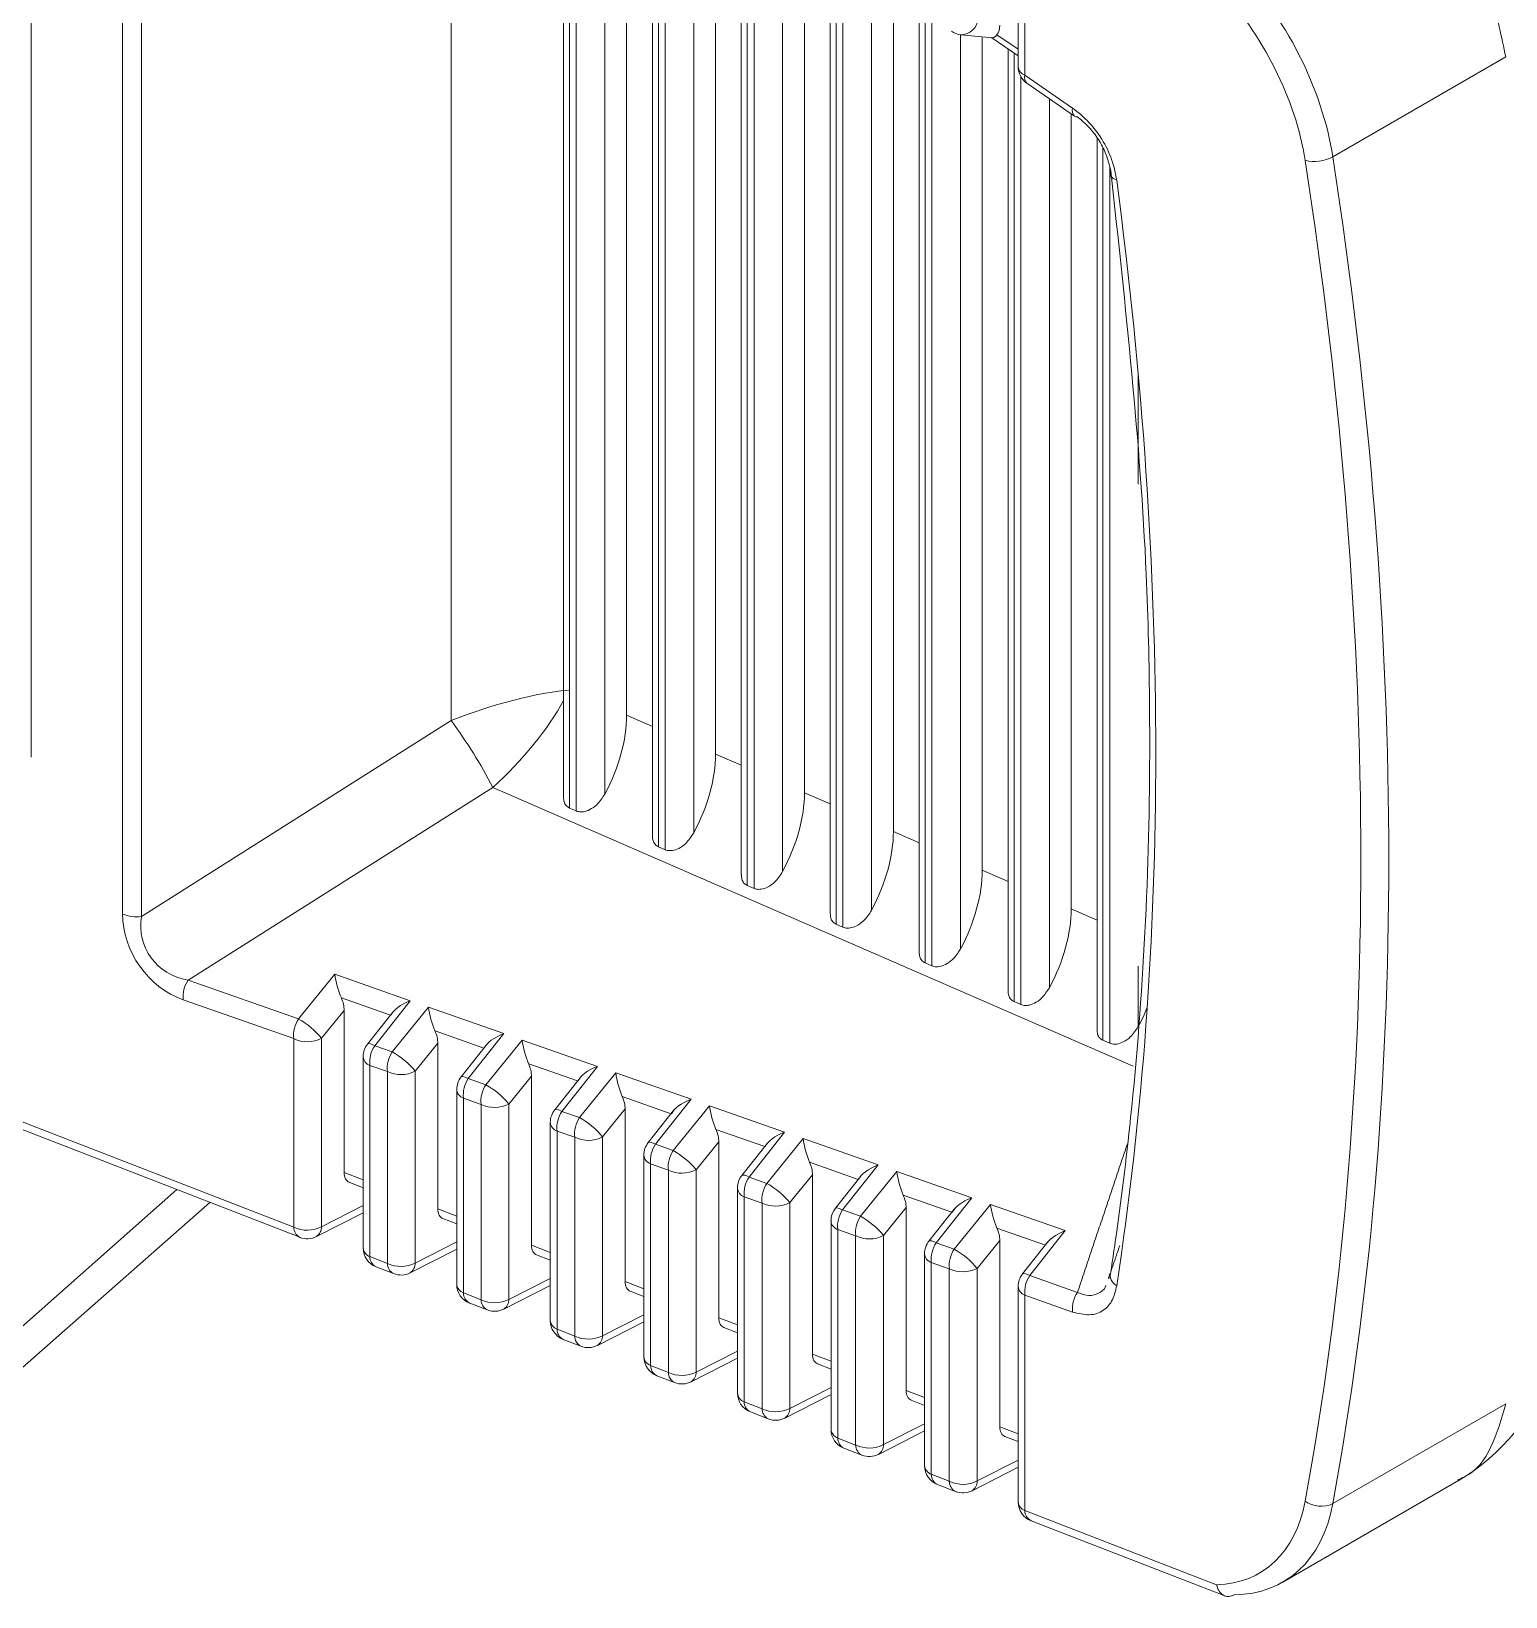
# Model space of a CAD drawing. Extents: x 2 to 136, y 1 to 99.
# Drawn here: x 103.009 to 103.736, y 80.433 to 81.204 of the extents above; entities that cross this region are included whole.
import ezdxf

# ---------------------------------------------------------------- set-up
doc = ezdxf.new("R2010")
doc.units = 0
doc.header["$MEASUREMENT"] = 0
doc.linetypes.add('SLD-Solid', pattern=[0])
doc.layers.add('OBJECT', color=7, linetype='CONTINUOUS')

msp = doc.modelspace()

# ---------------------------------------------------------------- linework, layer by layer
at = {"layer": 'OBJECT', "linetype": 'SLD-Solid', "lineweight": 15}
for p, q in [((103.05425, 80.76929), (103.05425, 81.45677)), ((103.06352, 81.45548), (103.06352, 80.76801)), ((103.00921, 81.42629), (103.00921, 80.84655)), ((103.21623, 80.86458), (103.21623, 81.3846)), ((103.2716, 81.33601), (103.2716, 80.82668)), ((103.27453, 81.33399), (103.27453, 80.82145)), ((103.27788, 80.81999), (103.27788, 81.33169)), ((103.29196, 81.32888), (103.29196, 80.82832)), ((103.30272, 80.86717), (103.30272, 81.32511)), ((103.31544, 81.30586), (103.31544, 80.80759)), ((103.31837, 81.30384), (103.31837, 80.80236)), ((103.32172, 80.8009), (103.32172, 81.30154)), ((103.3358, 81.29736), (103.3358, 80.80923)), ((103.34656, 80.84808), (103.34656, 81.29496)), ((103.49576, 81.29329), (103.49576, 81.1871)), ((103.49907, 81.289), (103.49907, 81.18281)), ((103.35928, 81.27639), (103.35928, 80.7885)), ((103.36221, 81.27369), (103.36221, 80.78327)), ((103.36556, 80.78181), (103.36556, 81.27139)), ((103.37964, 81.26584), (103.37964, 80.79014)), ((103.3904, 80.82898), (103.3904, 81.26476)), ((103.40312, 81.25606), (103.40312, 80.7694)), ((103.40605, 81.24388), (103.40605, 80.76417)), ((103.4094, 80.76271), (103.4094, 81.24124)), ((103.42348, 81.23431), (103.42348, 80.77104)), ((103.43424, 80.80989), (103.43424, 81.23324)), ((103.44696, 81.22591), (103.44696, 80.75031)), ((103.44989, 81.21654), (103.44989, 80.74508)), ((103.45324, 80.74362), (103.45324, 81.21114)), ((103.46732, 81.20279), (103.46732, 80.75195)), ((103.46753, 81.20277), (103.48304, 81.20122)), ((103.47808, 80.7908), (103.47808, 81.20171)), ((103.48283, 81.20124), (103.49576, 81.19235)), ((103.48531, 81.20278), (103.49576, 81.19559)), ((103.4908, 81.19576), (103.4908, 80.73122)), ((103.49373, 81.19374), (103.49373, 80.72599)), ((103.73613, 81.19181), (103.65089, 81.1426)), ((103.49708, 80.72453), (103.49708, 81.18213)), ((103.49907, 81.18281), (103.5226, 81.16663)), ((103.50009, 81.17886), (103.52362, 81.16268)), ((103.51116, 81.17125), (103.51116, 80.73286)), ((103.52192, 80.77171), (103.52192, 81.16385)), ((103.53464, 81.15197), (103.53464, 80.71212)), ((103.53757, 81.14681), (103.53757, 80.7069)), ((103.54092, 80.70544), (103.54092, 81.13748)), ((103.555, 81.03534), (103.555, 80.98119)), ((103.21623, 80.86458), (103.06352, 80.76801)), ((103.31544, 80.86163), (103.30272, 80.86717)), ((103.35928, 80.84254), (103.34656, 80.84808)), ((103.08649, 80.73655), (103.23684, 80.83163)), ((103.23684, 80.83163), (103.5525, 80.69416)), ((103.40312, 80.82344), (103.3904, 80.82898)), ((103.27453, 80.82145), (103.27788, 80.81999)), ((103.44696, 80.80435), (103.43424, 80.80989)), ((103.31837, 80.80236), (103.32172, 80.8009)), ((103.4908, 80.78526), (103.47808, 80.7908)), ((103.36221, 80.78327), (103.36556, 80.78181)), ((103.53464, 80.76617), (103.52192, 80.77171)), ((103.40605, 80.76417), (103.4094, 80.76271)), ((103.44989, 80.74508), (103.45324, 80.74362)), ((103.141, 80.71742), (103.15886, 80.73947)), ((103.15886, 80.73947), (103.19608, 80.72641)), ((103.555, 80.74351), (103.555, 80.71377)), ((103.13859, 80.61478), (102.83427, 80.73279)), ((103.141, 80.71742), (103.08649, 80.73655)), ((102.83742, 80.72772), (103.14167, 80.60975)), ((103.08409, 80.72685), (103.13859, 80.70772)), ((103.16345, 80.72166), (103.15229, 80.70789)), ((103.18627, 80.7193), (103.16207, 80.7278)), ((103.16345, 80.72166), (103.16345, 80.64171)), ((103.19608, 80.72641), (103.17854, 80.70424)), ((103.18718, 80.70121), (103.20504, 80.72326)), ((103.20504, 80.72326), (103.24221, 80.71021)), ((103.49373, 80.72599), (103.49708, 80.72453)), ((103.18748, 80.72084), (103.17498, 80.70504)), ((103.13859, 80.61478), (103.13859, 80.70772)), ((103.15229, 80.70789), (103.15229, 80.61495)), ((103.2324, 80.70311), (103.20825, 80.71159)), ((103.24221, 80.71021), (103.22467, 80.68805)), ((103.23335, 80.685), (103.25122, 80.70705)), ((103.25122, 80.70705), (103.28835, 80.69402)), ((103.53757, 80.7069), (103.54092, 80.70544)), ((103.17282, 80.69883), (103.17282, 80.60451)), ((103.17854, 80.70424), (103.18718, 80.70121)), ((103.20963, 80.70546), (103.19847, 80.69168)), ((103.20963, 80.70546), (103.20963, 80.62381)), ((103.23362, 80.70464), (103.22111, 80.68884)), ((103.18477, 80.69151), (103.17613, 80.69454)), ((103.17613, 80.69454), (103.17613, 80.60022)), ((103.18477, 80.59687), (103.18477, 80.69151)), ((103.19847, 80.69168), (103.19847, 80.59705)), ((103.27854, 80.68692), (103.25443, 80.69538)), ((103.28835, 80.69402), (103.27081, 80.67185)), ((103.27953, 80.66879), (103.2974, 80.69084)), ((103.2974, 80.69084), (103.33448, 80.67782)), ((103.22467, 80.68805), (103.23335, 80.685)), ((103.2558, 80.68925), (103.24464, 80.67547)), ((103.2558, 80.68925), (103.2558, 80.6059)), ((103.27975, 80.68845), (103.26725, 80.67265)), ((103.21896, 80.68264), (103.21896, 80.58662)), ((103.23095, 80.6753), (103.22227, 80.67835)), ((103.22227, 80.67835), (103.22227, 80.58233)), ((103.23095, 80.57897), (103.23095, 80.6753)), ((103.24464, 80.67547), (103.24464, 80.57914)), ((103.32467, 80.67072), (103.3006, 80.67917)), ((103.33448, 80.67782), (103.31694, 80.65566)), ((103.27081, 80.67185), (103.27953, 80.66879)), ((103.30198, 80.67304), (103.29082, 80.65926)), ((103.30198, 80.67304), (103.30198, 80.58799)), ((103.32589, 80.67226), (103.31338, 80.65645)), ((103.32571, 80.65258), (103.34357, 80.67463)), ((103.34357, 80.67463), (103.38062, 80.66163)), ((103.26509, 80.66644), (103.26509, 80.56874)), ((103.27712, 80.65909), (103.2684, 80.66215)), ((103.2684, 80.66215), (103.2684, 80.56444)), ((103.37081, 80.65453), (103.34678, 80.66296)), ((103.38062, 80.66163), (103.36308, 80.63946)), ((103.27712, 80.56106), (103.27712, 80.65909)), ((103.29082, 80.65926), (103.29082, 80.56124)), ((103.31694, 80.65566), (103.32571, 80.65258)), ((103.34816, 80.65683), (103.337, 80.64306)), ((103.34816, 80.65683), (103.34816, 80.57009)), ((103.37202, 80.65606), (103.35952, 80.64026)), ((103.37188, 80.63637), (103.38975, 80.65843)), ((103.38975, 80.65843), (103.42675, 80.64544)), ((103.31122, 80.65025), (103.31122, 80.55085)), ((103.3233, 80.64288), (103.31454, 80.64596)), ((103.31454, 80.64596), (103.31454, 80.54655)), ((103.41694, 80.63834), (103.39296, 80.64675)), ((103.42675, 80.64544), (103.40921, 80.62327)), ((103.16345, 80.64171), (103.17282, 80.63808)), ((103.16601, 80.63688), (103.17282, 80.63424)), ((103.3233, 80.54316), (103.3233, 80.64288)), ((103.337, 80.64306), (103.337, 80.54333)), ((103.36308, 80.63946), (103.37188, 80.63637)), ((103.39433, 80.64062), (103.38317, 80.62685)), ((103.39433, 80.64062), (103.39433, 80.55218)), ((103.41815, 80.63987), (103.40565, 80.62407)), ((103.41806, 80.62016), (103.43593, 80.64222)), ((103.43593, 80.64222), (103.47288, 80.62924)), ((102.95968, 80.52603), (103.08089, 80.63332)), ((103.35736, 80.63406), (103.35736, 80.53296)), ((103.36948, 80.62667), (103.36067, 80.62976)), ((103.36067, 80.62976), (103.36067, 80.52867)), ((103.46308, 80.62214), (103.43913, 80.63055)), ((103.47288, 80.62924), (103.45535, 80.60708)), ((102.9939, 80.53585), (103.09723, 80.62698)), ((103.14981, 80.61016), (103.17282, 80.62185)), ((103.15229, 80.61495), (103.17282, 80.62538)), ((103.20963, 80.62381), (103.21896, 80.62019)), ((103.36948, 80.52525), (103.36948, 80.62667)), ((103.38317, 80.62685), (103.38317, 80.52542)), ((103.40921, 80.62327), (103.41806, 80.62016)), ((103.44051, 80.62441), (103.42935, 80.61064)), ((103.44051, 80.62441), (103.44051, 80.53428)), ((103.46429, 80.62368), (103.45178, 80.60787)), ((103.46424, 80.60395), (103.4821, 80.62601)), ((103.4821, 80.62601), (103.51902, 80.61305)), ((103.21218, 80.61897), (103.21896, 80.61635)), ((103.40349, 80.61786), (103.40349, 80.51507)), ((103.41565, 80.61046), (103.4068, 80.61357)), ((103.4068, 80.61357), (103.4068, 80.51078)), ((103.50921, 80.60595), (103.48531, 80.61434)), ((103.19847, 80.59705), (103.21896, 80.60746)), ((103.2558, 80.6059), (103.26509, 80.6023)), ((103.41565, 80.50734), (103.41565, 80.61046)), ((103.42935, 80.61064), (103.42935, 80.50752)), ((103.45535, 80.60708), (103.46424, 80.60395)), ((103.48669, 80.6082), (103.47553, 80.59443)), ((103.48669, 80.6082), (103.48669, 80.51637)), ((103.51042, 80.60748), (103.49792, 80.59168)), ((103.51902, 80.61305), (103.50148, 80.59088)), ((103.17613, 80.60022), (103.18477, 80.59687)), ((103.19599, 80.59225), (103.21896, 80.60392)), ((103.25836, 80.60107), (103.26509, 80.59846)), ((103.44963, 80.60167), (103.44963, 80.49718)), ((103.17921, 80.59519), (103.18784, 80.59184)), ((103.46183, 80.59425), (103.45294, 80.59738)), ((103.45294, 80.59738), (103.45294, 80.49289)), ((103.46183, 80.48944), (103.46183, 80.59425)), ((103.47553, 80.59443), (103.47553, 80.48961)), ((103.52501, 80.58262), (103.50148, 80.59088)), ((103.54102, 80.59191), (103.54047, 80.58936)), ((103.24216, 80.57434), (103.26509, 80.58599)), ((103.24464, 80.57914), (103.26509, 80.58953)), ((103.30198, 80.58799), (103.31122, 80.58441)), ((103.30454, 80.58316), (103.31122, 80.58057)), ((103.49576, 80.58547), (103.49576, 80.47929)), ((103.22227, 80.58233), (103.23095, 80.57897)), ((103.22534, 80.5773), (103.23402, 80.57394)), ((103.49907, 80.58118), (103.49907, 80.475)), ((103.49907, 80.58118), (103.5226, 80.57292)), ((103.28834, 80.55644), (103.31122, 80.56806)), ((103.29082, 80.56124), (103.31122, 80.5716)), ((103.34816, 80.57009), (103.35736, 80.56652)), ((103.2684, 80.56444), (103.27712, 80.56106)), ((103.35071, 80.56526), (103.35736, 80.56268)), ((103.27147, 80.55941), (103.2802, 80.55603)), ((103.337, 80.54333), (103.35736, 80.55367)), ((103.39433, 80.55218), (103.40349, 80.54863)), ((103.31454, 80.54655), (103.3233, 80.54316)), ((103.33452, 80.53853), (103.35736, 80.55014)), ((103.39689, 80.54735), (103.40349, 80.54479)), ((103.31761, 80.54152), (103.32637, 80.53812)), ((103.36067, 80.52867), (103.36948, 80.52525)), ((103.3807, 80.52063), (103.40349, 80.53221)), ((103.38317, 80.52542), (103.40349, 80.53575)), ((103.44051, 80.53428), (103.44963, 80.53074)), ((103.44307, 80.52945), (103.44963, 80.5269)), ((103.36374, 80.52363), (103.37255, 80.52022)), ((103.73613, 80.52764), (103.65089, 80.47842)), ((103.42687, 80.50272), (103.44963, 80.51428)), ((103.42935, 80.50752), (103.44963, 80.51782)), ((103.48669, 80.51637), (103.49576, 80.51285)), ((103.4068, 80.51078), (103.41565, 80.50734)), ((103.40988, 80.50574), (103.41873, 80.50231)), ((103.48925, 80.51154), (103.49576, 80.50901)), ((103.47553, 80.48961), (103.49576, 80.49989)), ((103.45294, 80.49289), (103.46183, 80.48944)), ((103.47305, 80.48482), (103.49576, 80.49636)), ((103.45601, 80.48786), (103.4649, 80.48441)), ((103.62629, 80.43973), (103.71295, 80.48976)), ((103.59361, 80.43834), (103.49907, 80.475)), ((103.50215, 80.46997), (103.59765, 80.43293))]:
    msp.add_line(p, q, dxfattribs=at)
at = {"layer": 'OBJECT', "linetype": 'SLD-Solid', "lineweight": 15, "flags": 128}
for points in [[(103.54434, 81.13109), (103.5434, 81.13149), (103.5426, 81.13195), (103.54196, 81.13248), (103.54149, 81.13306), (103.5412, 81.13369), (103.5411, 81.13435), (103.54118, 81.13503), (103.54145, 81.13571)], [(103.17854, 80.70424), (103.17739, 80.70478), (103.17643, 80.70512), (103.17568, 80.70526), (103.17516, 80.70518), (103.17498, 80.70504)], [(103.22467, 80.68805), (103.22353, 80.68859), (103.22256, 80.68893), (103.22181, 80.68906), (103.22129, 80.68898), (103.22111, 80.68884)], [(103.27081, 80.67185), (103.26966, 80.67239), (103.2687, 80.67274), (103.26794, 80.67287), (103.26743, 80.67279), (103.26725, 80.67265)], [(103.31694, 80.65566), (103.3158, 80.6562), (103.31483, 80.65654), (103.31408, 80.65667), (103.31356, 80.65659), (103.31338, 80.65645)], [(103.36308, 80.63946), (103.36193, 80.64), (103.36097, 80.64035), (103.36021, 80.64048), (103.3597, 80.6404), (103.35952, 80.64026)], [(103.40921, 80.62327), (103.40806, 80.62381), (103.4071, 80.62415), (103.40635, 80.62429), (103.40583, 80.62421), (103.40565, 80.62407)], [(103.45535, 80.60708), (103.4542, 80.60762), (103.45323, 80.60796), (103.45248, 80.60809), (103.45197, 80.60801), (103.45178, 80.60787)], [(103.49792, 80.59168), (103.4981, 80.59182), (103.49862, 80.5919), (103.49937, 80.59177), (103.50033, 80.59142), (103.50148, 80.59088)]]:
    msp.add_lwpolyline(points, dxfattribs=at)
at = {"layer": 'OBJECT', "linetype": 'SLD-Solid', "lineweight": 15}
for centre, radius, start, end in [((103.46766, 81.21098), 0.00822, 269.04335, 343.13371), ((103.46852, 81.21272), 0.01, 235.48191, 264.29928), ((103.50576, 81.1871), 0.01, 180, 235.48191), ((103.50076, 81.18754), 0.00502, 184.95803, 250.35199), ((103.50281, 81.18167), 0.00391, 163.0673, 225.95552), ((103.52634, 81.16549), 0.00391, 163.06572, 225.9571), ((103.52491, 81.16462), 0.00233, 236.28871, 272.28637), ((103.64186, 81.15888), 0.01861, 255.63576, 299.0054), ((103.00905, 80.71209), 0.25724, 27.68975, 36.35514), ((103.06093, 80.78342), 0.01563, 244.68395, 279.54829), ((103.09889, 80.72832), 0.01488, 146.44128, 185.69228), ((103.1534, 80.70919), 0.01488, 146.44407, 185.69048), ((103.1217, 80.68308), 0.03939, 39.03676, 60.65468), ((103.14527, 80.72171), 0.0155, 244.51108, 296.94536), ((103.18282, 80.69883), 0.01, 141.64728, 180), ((103.17782, 80.69926), 0.00502, 184.95803, 250.35199), ((103.19094, 80.69601), 0.01488, 146.44656, 185.68701), ((103.19958, 80.69298), 0.01488, 146.44183, 185.6891), ((103.16788, 80.66688), 0.03938, 39.03636, 60.65508), ((103.19144, 80.7055), 0.0155, 244.51104, 296.94487), ((103.22896, 80.68264), 0.01, 141.64728, 180), ((103.23707, 80.67982), 0.01488, 146.4451, 185.68847), ((103.24575, 80.67677), 0.01488, 146.44407, 185.69048), ((103.21405, 80.65066), 0.03939, 39.03836, 60.65395), ((103.22395, 80.68307), 0.00502, 184.94028, 250.36974), ((103.23762, 80.68929), 0.0155, 244.51104, 296.94589), ((103.27509, 80.66644), 0.01, 141.64728, 180), ((103.28321, 80.66363), 0.01488, 146.44031, 185.69326), ((103.29193, 80.66056), 0.01488, 146.44248, 185.68845), ((103.26023, 80.63446), 0.03939, 39.03657, 60.65487), ((103.27009, 80.66687), 0.00501, 184.93772, 250.3723), ((103.2838, 80.67308), 0.0155, 244.51104, 296.94487), ((103.32122, 80.65025), 0.01, 141.64728, 180), ((103.32934, 80.64743), 0.01488, 146.44359, 185.68734), ((103.33811, 80.64436), 0.01488, 146.44437, 185.6892), ((103.3064, 80.61824), 0.03939, 39.03896, 60.65247), ((103.31622, 80.65068), 0.00501, 184.93742, 250.37068), ((103.32997, 80.65688), 0.0155, 244.51186, 296.94507), ((103.36736, 80.63406), 0.01, 141.64728, 180), ((103.37548, 80.63124), 0.01488, 146.44708, 185.68649), ((103.36236, 80.63449), 0.00502, 184.95803, 250.35199), ((103.38428, 80.62815), 0.01488, 146.44253, 185.68939), ((103.35258, 80.60204), 0.03939, 39.03722, 60.65421), ((103.37615, 80.64067), 0.0155, 244.50994, 296.94548), ((103.41349, 80.61786), 0.01, 141.64728, 180), ((103.42161, 80.61504), 0.01488, 146.44403, 185.68954), ((103.14527, 80.62877), 0.0155, 244.51108, 296.94536), ((103.14427, 80.61479), 0.00568, 180.14922, 242.67432), ((103.14695, 80.61468), 0.00535, 302.36918, 2.97001), ((103.40849, 80.61829), 0.00502, 184.94028, 250.36974), ((103.43046, 80.61194), 0.01488, 146.4451, 185.68847), ((103.39875, 80.58582), 0.0394, 39.04007, 60.65137), ((103.14528, 80.61907), 0.01, 248.80554, 296.93422), ((103.42233, 80.62446), 0.0155, 244.51218, 296.94475), ((103.45963, 80.60167), 0.01, 141.64728, 180), ((103.46774, 80.59885), 0.01488, 146.44248, 185.68845), ((103.18282, 80.60451), 0.01, 180, 248.80554), ((103.17796, 80.60506), 0.00517, 186.01463, 249.2954), ((103.18181, 80.60024), 0.00568, 180.14635, 242.67951), ((103.45462, 80.6021), 0.00501, 184.93742, 250.37068), ((103.47664, 80.59573), 0.01488, 146.44266, 185.68926), ((103.44493, 80.56962), 0.03939, 39.03882, 60.65348), ((103.19144, 80.61087), 0.0155, 244.51104, 296.94487), ((103.19045, 80.59689), 0.00568, 180.14635, 242.67951), ((103.19146, 80.60116), 0.01, 248.80554, 296.93422), ((103.19312, 80.59677), 0.00535, 302.38497, 2.95752), ((103.4685, 80.60825), 0.0155, 244.5099, 296.946), ((103.50576, 80.58547), 0.01, 141.64728, 180), ((103.51388, 80.58266), 0.01488, 146.44359, 185.68734), ((103.54699, 80.59103), 0.0058, 162.8984, 242.82406), ((103.22896, 80.58662), 0.01, 180, 248.80554), ((103.22409, 80.58716), 0.00516, 185.99951, 249.31052), ((103.5009, 80.58602), 0.00517, 186.01625, 249.29378), ((103.22795, 80.58235), 0.00568, 180.14938, 242.67648), ((103.23762, 80.59296), 0.0155, 244.51104, 296.94589), ((103.23663, 80.57898), 0.00568, 180.14922, 242.67432), ((103.2393, 80.57887), 0.00535, 302.3868, 2.95569), ((103.5374, 80.5744), 0.01488, 146.44266, 185.68926), ((103.23764, 80.58326), 0.01, 248.80554, 296.93422), ((103.27509, 80.56874), 0.01, 180, 248.80554), ((103.27023, 80.56928), 0.00516, 185.99951, 249.31052), ((103.27408, 80.56446), 0.00568, 180.14938, 242.67648), ((103.2838, 80.57506), 0.0155, 244.51104, 296.94487), ((103.2828, 80.56108), 0.00568, 180.14784, 242.67802), ((103.28547, 80.56096), 0.00535, 302.38629, 2.95757), ((103.28381, 80.56535), 0.01, 248.80554, 296.93422), ((103.32122, 80.55085), 0.01, 180, 248.80554), ((103.31636, 80.55139), 0.00516, 185.99779, 249.31031), ((103.32022, 80.54657), 0.00568, 180.14635, 242.67951), ((103.65506, 80.58508), 0.11152, 301.1232, 339.47775), ((103.32997, 80.55715), 0.0155, 244.51186, 296.94507), ((103.32898, 80.54317), 0.00568, 180.14635, 242.67951), ((103.32999, 80.54745), 0.01, 248.80554, 296.93422), ((103.33165, 80.54305), 0.00535, 302.3868, 2.95569), ((103.36736, 80.53296), 0.01, 180, 248.80554), ((103.3625, 80.5335), 0.00517, 186.01625, 249.29378), ((103.36635, 80.52868), 0.00568, 180.14635, 242.67951), ((103.37615, 80.53924), 0.0155, 244.50994, 296.94548), ((103.37516, 80.52527), 0.00568, 180.15209, 242.67145), ((103.37783, 80.52515), 0.00535, 302.38373, 2.95547), ((103.37617, 80.52954), 0.01, 248.80554, 296.93422), ((103.41349, 80.51507), 0.01, 180, 248.80554), ((103.40863, 80.51561), 0.00516, 185.99951, 249.31052), ((103.41248, 80.51079), 0.00568, 180.14938, 242.67648), ((103.42233, 80.52134), 0.0155, 244.51218, 296.94475), ((103.42133, 80.50736), 0.00568, 180.14635, 242.67951), ((103.424, 80.50724), 0.00535, 302.38497, 2.95752), ((103.42234, 80.51164), 0.01, 248.80554, 296.93422), ((103.45963, 80.49718), 0.01, 180, 248.80554), ((103.45476, 80.49772), 0.00516, 185.99916, 249.30895), ((103.45862, 80.4929), 0.00568, 180.15469, 242.67339), ((103.4685, 80.50343), 0.0155, 244.5099, 296.946), ((103.46751, 80.48945), 0.00568, 180.14922, 242.67432), ((103.46852, 80.49373), 0.01, 248.80554, 296.93422), ((103.47018, 80.48934), 0.00535, 302.36998, 2.96784), ((103.50576, 80.47929), 0.01, 180, 248.80554), ((103.5009, 80.47983), 0.00517, 186.01625, 249.29378), ((103.50461, 80.47493), 0.00554, 179.25023, 243.57563), ((103.64508, 80.49059), 0.01348, 234.44049, 295.51345)]:
    msp.add_arc(centre, radius, start, end, dxfattribs=at)
for centre, major_axis, ratio, start_param, end_param in [((103.56339, 81.17073), (-0.06455, 0.10125), 0.604584, 4.082188, 5.018809), ((103.5567, 81.16644), (-0.05957, 0.09257), 0.606975, 4.079515, 5.001048), ((103.48638, 81.21093), (0.00354, 0.00967), 0.277978, 3.070296, 3.818939), ((103.47924, 81.21165), (-0.00469, 0.00996), 0.580588, 3.41279, 4.030522), ((101.99716, 81.66206), (-1.2131, 1.88504), 0.606975, 3.716007, 4.079515), ((102.00384, 81.66636), (-1.21808, 1.89372), 0.606848, 3.71615, 4.079658), ((101.9479, 81.68765), (-1.17592, 1.82549), 0.606958, 3.742743, 4.051772), ((103.23176, 80.85511), (0.05982, 0.02069), 0.225528, 0.707549, 1.754747), ((103.23176, 80.85511), (0.04394, 0.04585), 0.320773, 4.499237, 5.424437), ((103.25992, 80.84284), (0.03018, 0.05215), 0.581784, 4.770172, 5.495103), ((103.30377, 80.82375), (0.03018, 0.05215), 0.581784, 4.770172, 5.495103), ((103.34761, 80.80465), (0.03018, 0.05215), 0.581784, 4.770172, 5.495103), ((103.39145, 80.78556), (0.03018, 0.05215), 0.581784, 4.770172, 5.495103), ((103.43529, 80.76647), (0.03018, 0.05215), 0.581784, 4.770172, 5.495103), ((103.08971, 80.76287), (-0.02215, 0.03331), 0.831459, 0.896071, 2.307597), ((103.0964, 80.76716), (0.02952, 0.01741), 0.875291, 2.521504, 3.93303), ((103.47913, 80.74738), (0.03018, 0.05215), 0.581784, 4.770172, 5.495103), ((103.16315, 80.73406), (-0.00328, 0.01158), 0.259069, 1.012856, 2.067267), ((103.156, 80.72524), (-0.00441, 0.00973), 0.616481, 4.078004, 4.695736), ((103.20036, 80.721), (0.01404, 0.00407), 0.443879, 1.75013, 2.804542), ((103.20932, 80.71785), (-0.00328, 0.01158), 0.259069, 1.012856, 2.067267), ((103.52297, 80.72828), (0.03018, 0.05215), 0.581784, 4.770172, 4.942478), ((103.20218, 80.70903), (-0.00441, 0.00973), 0.616481, 4.078004, 4.695736), ((103.2465, 80.7048), (0.01404, 0.00407), 0.443879, 1.75013, 2.804542), ((103.2555, 80.70164), (-0.00328, 0.01158), 0.259069, 1.012856, 2.067267), ((103.24835, 80.69282), (-0.00441, 0.00973), 0.616481, 4.078004, 4.695736), ((103.29263, 80.68861), (0.01404, 0.00407), 0.443879, 1.75013, 2.804542), ((103.30168, 80.68543), (-0.00328, 0.01158), 0.259069, 1.012856, 2.067267), ((103.29453, 80.67661), (-0.00441, 0.00973), 0.616481, 4.078004, 4.695736), ((103.33876, 80.67242), (0.01404, 0.00407), 0.443879, 1.75013, 2.804542), ((103.34785, 80.66923), (-0.00328, 0.01158), 0.259069, 1.012856, 2.067267), ((103.34071, 80.6604), (-0.00441, 0.00973), 0.616481, 4.078004, 4.695736), ((103.3849, 80.65622), (0.01404, 0.00407), 0.443879, 1.75013, 2.804542), ((103.39403, 80.65302), (-0.00328, 0.01158), 0.259069, 1.012856, 2.067267), ((103.38688, 80.6442), (-0.00441, 0.00973), 0.616481, 4.078004, 4.695736), ((103.43103, 80.64003), (0.01404, 0.00407), 0.443879, 1.75013, 2.804542), ((103.17059, 80.64583), (0.00507, 0.00872), 0.578158, 2.358857, 3.232629), ((103.44021, 80.63681), (-0.00328, 0.01158), 0.259069, 1.012856, 2.067267), ((103.43306, 80.62799), (-0.00441, 0.00973), 0.616481, 4.078004, 4.695736), ((103.47717, 80.62383), (0.01404, 0.00407), 0.443879, 1.75013, 2.804542), ((103.21677, 80.62792), (0.00507, 0.00872), 0.578158, 2.358857, 3.232629), ((103.48638, 80.6206), (-0.00328, 0.01158), 0.259069, 1.012856, 2.067267), ((103.47924, 80.61178), (-0.00441, 0.00973), 0.616481, 4.078004, 4.695736), ((103.26295, 80.61001), (0.00507, 0.00872), 0.578158, 2.358857, 3.232629), ((103.5233, 80.60764), (0.01404, 0.00407), 0.443879, 1.75013, 2.804542), ((103.30913, 80.59211), (0.00507, 0.00872), 0.578158, 2.358857, 3.232629), ((103.3553, 80.5742), (0.00507, 0.00872), 0.578158, 2.358857, 3.232629), ((103.40148, 80.5563), (0.00507, 0.00872), 0.578158, 2.358857, 3.232629), ((103.44766, 80.53839), (0.00507, 0.00872), 0.578158, 2.358857, 3.232629), ((103.49383, 80.52049), (0.00507, 0.00872), 0.578158, 2.358857, 3.232629), ((103.5567, 80.53769), (-0.05957, 0.09257), 0.606975, 2.794473, 3.716007), ((103.56339, 80.54198), (-0.06455, 0.10125), 0.604584, 2.782059, 3.71868)]:
    msp.add_ellipse(centre, major_axis=major_axis, ratio=ratio, start_param=start_param, end_param=end_param, dxfattribs=at)
for points, knots in [([(103.73613, 81.19181), (103.73412, 81.20168), (103.7301, 81.22141), (103.71654, 81.25157), (103.69877, 81.27981), (103.68422, 81.29471), (103.67695, 81.30216)], [0, 0, 0, 0, 0.250001, 0.499999, 0.750001, 1, 1, 1, 1]), ([(103.5226, 81.16663), (103.52543, 81.16439), (103.53111, 81.15991), (103.53801, 81.15031), (103.54261, 81.14031), (103.54379, 81.13404), (103.54434, 81.13109)], [0, 0, 0, 0, 0.261879, 0.524405, 0.776416, 1, 1, 1, 1]), ([(103.54145, 81.13571), (103.54077, 81.13854), (103.53956, 81.14357), (103.53551, 81.15119), (103.53062, 81.15766), (103.52692, 81.16071), (103.52501, 81.16229)], [0, 0, 0, 0, 0.295336, 0.524716, 0.75446, 1, 1, 1, 1]), ([(103.54145, 80.59274), (103.5422, 80.59773), (103.54595, 80.62269), (103.55636, 80.7074), (103.5609, 80.79597), (103.5605, 80.887), (103.55848, 80.97891), (103.54872, 81.06877), (103.54145, 81.13571)], [0, 0, 0, 0, 0.029968, 0.149857, 0.5, 0.529968, 0.649857, 1, 1, 1, 1]), ([(103.27453, 80.82145), (103.27394, 80.82181), (103.27275, 80.82251), (103.27176, 80.8244), (103.27166, 80.82593), (103.27162, 80.82668)], [0, 0, 0, 0, 0.338304, 0.676578, 1, 1, 1, 1]), ([(103.29196, 80.82832), (103.29077, 80.82646), (103.28877, 80.82336), (103.28483, 80.82058), (103.28159, 80.81949), (103.27929, 80.81948), (103.27821, 80.81987), (103.27788, 80.81999)], [0, 0, 0, 0, 0.34594, 0.577476, 0.767325, 0.928013, 1, 1, 1, 1]), ([(103.31837, 80.80236), (103.31778, 80.80271), (103.31659, 80.80342), (103.3156, 80.80531), (103.31551, 80.80684), (103.31546, 80.80759)], [0, 0, 0, 0, 0.338291, 0.676591, 1, 1, 1, 1]), ([(103.3358, 80.80923), (103.33461, 80.80737), (103.33261, 80.80427), (103.32867, 80.80149), (103.32543, 80.80039), (103.32313, 80.80039), (103.32205, 80.80078), (103.32172, 80.8009)], [0, 0, 0, 0, 0.345939, 0.577474, 0.76731, 0.927998, 1, 1, 1, 1]), ([(103.36221, 80.78327), (103.36162, 80.78362), (103.36044, 80.78433), (103.35944, 80.78622), (103.35935, 80.78775), (103.3593, 80.7885)], [0, 0, 0, 0, 0.338295, 0.676561, 1, 1, 1, 1]), ([(103.37964, 80.79014), (103.37845, 80.78828), (103.37645, 80.78517), (103.37251, 80.7824), (103.36927, 80.7813), (103.36697, 80.7813), (103.36589, 80.78169), (103.36556, 80.78181)], [0, 0, 0, 0, 0.345939, 0.577474, 0.76731, 0.927998, 1, 1, 1, 1]), ([(103.40605, 80.76417), (103.40546, 80.76453), (103.40428, 80.76524), (103.40329, 80.76712), (103.40319, 80.76865), (103.40314, 80.7694)], [0, 0, 0, 0, 0.338293, 0.676563, 1, 1, 1, 1]), ([(103.42348, 80.77104), (103.42229, 80.76918), (103.42029, 80.76608), (103.41635, 80.7633), (103.41311, 80.76221), (103.41081, 80.76221), (103.40973, 80.76259), (103.4094, 80.76271)], [0, 0, 0, 0, 0.345934, 0.577484, 0.767312, 0.927998, 1, 1, 1, 1]), ([(103.44989, 80.74508), (103.4493, 80.74544), (103.44812, 80.74614), (103.44713, 80.74803), (103.44703, 80.74956), (103.44698, 80.75031)], [0, 0, 0, 0, 0.338295, 0.676561, 1, 1, 1, 1]), ([(103.46732, 80.75195), (103.46613, 80.75009), (103.46413, 80.74699), (103.46019, 80.74421), (103.45695, 80.74312), (103.45465, 80.74311), (103.45357, 80.7435), (103.45324, 80.74362)], [0, 0, 0, 0, 0.345934, 0.577476, 0.767312, 0.927998, 1, 1, 1, 1]), ([(103.49373, 80.72599), (103.49314, 80.72634), (103.49196, 80.72705), (103.49097, 80.72894), (103.49087, 80.73047), (103.49082, 80.73122)], [0, 0, 0, 0, 0.338302, 0.676581, 1, 1, 1, 1]), ([(103.51116, 80.73286), (103.50997, 80.731), (103.50797, 80.72789), (103.50403, 80.72512), (103.50079, 80.72402), (103.49849, 80.72402), (103.49742, 80.72441), (103.49708, 80.72453)], [0, 0, 0, 0, 0.345934, 0.577484, 0.767312, 0.927998, 1, 1, 1, 1]), ([(103.53757, 80.7069), (103.53698, 80.70725), (103.5358, 80.70796), (103.53481, 80.70984), (103.53471, 80.71138), (103.53466, 80.71213)], [0, 0, 0, 0, 0.338304, 0.676578, 1, 1, 1, 1]), ([(103.555, 80.71377), (103.55381, 80.71191), (103.55181, 80.7088), (103.54787, 80.70603), (103.54464, 80.70493), (103.54233, 80.70493), (103.54126, 80.70532), (103.54092, 80.70544)], [0, 0, 0, 0, 0.345934, 0.577476, 0.767312, 0.927998, 1, 1, 1, 1]), ([(103.5226, 80.57292), (103.52543, 80.57222), (103.53111, 80.5708), (103.53801, 80.57324), (103.54261, 80.57846), (103.54379, 80.5835), (103.54434, 80.58587)], [0, 0, 0, 0, 0.261879, 0.524405, 0.776416, 1, 1, 1, 1]), ([(103.53901, 80.58595), (103.53897, 80.58584), (103.53829, 80.58388), (103.5354, 80.5819), (103.53065, 80.58051), (103.52693, 80.5819), (103.52501, 80.58262)], [0, 0, 0, 0, 0.018523, 0.33801, 0.658004, 1, 1, 1, 1]), ([(103.73613, 80.52764), (103.73405, 80.52024), (103.72988, 80.50543), (103.72073, 80.49327), (103.71353, 80.49066), (103.71235, 80.49024)], [0, 0, 0, 0, 0.455217, 0.910429, 1, 1, 1, 1]), ([(103.60205, 80.43334), (103.60127, 80.43302), (103.59972, 80.43239), (103.59741, 80.43284), (103.59543, 80.4343), (103.59423, 80.43629), (103.59375, 80.43775), (103.59362, 80.43828), (103.59361, 80.43834)], [0, 0, 0, 0, 0.219277, 0.438503, 0.659241, 0.882982, 0.985818, 1, 1, 1, 1])]:
    msp.add_open_spline(points, degree=3, knots=knots, dxfattribs=at)
for points in [[(103.54964, 80.65591), (103.52501, 80.58262)], [(103.54145, 80.59274), (103.54585, 80.60577)], [(103.54083, 80.59102), (103.54028, 80.58947)], [(103.60205, 80.43334), (103.60228, 80.43348)]]:
    msp.add_open_spline(points, degree=1, dxfattribs=at)

doc.saveas('drawing.dxf')
